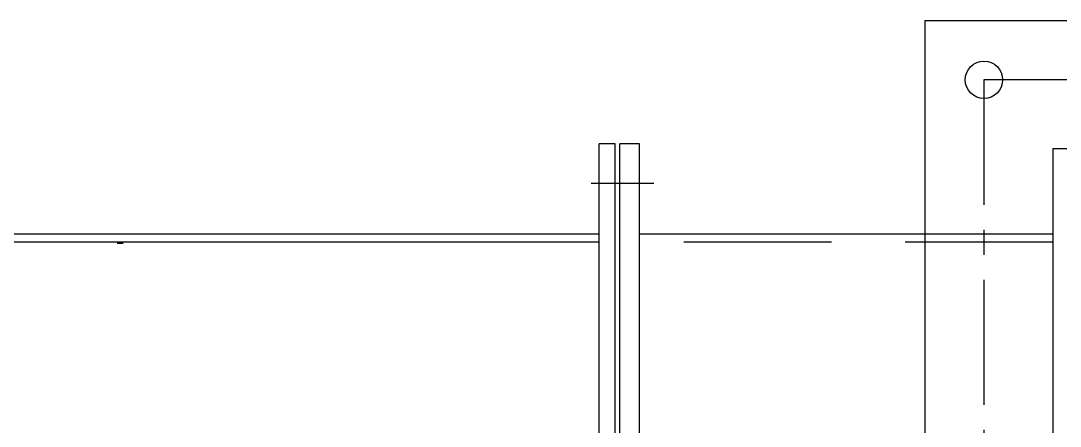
# Model space of a CAD drawing. Header units: millimetres. Extents: x 8981 to 59433, y 5244 to 14154.
# Drawn here: x 10318 to 10846, y 8802 to 9008 of the extents above; entities that cross this region are included whole.
import ezdxf

# ---------------------------------------------------------------- set-up
doc = ezdxf.new("R2010")
doc.units = ezdxf.units.MM
doc.linetypes.add('CENTERX2', pattern=[101.6, 63.5, -12.7, 12.7, -12.7])
doc.linetypes.add('F', pattern=[0.75, 0.5, -0.25])
for name, color, linetype in [('04', 2, 'Continuous'), ('3中心线层', 1, 'CENTERX2'), ('6细线层', 4, 'Continuous')]:
    doc.layers.add(name, color=color, linetype=linetype)
doc.layers.add('1实线层', color=7, linetype='Continuous', lineweight=30)

msp = doc.modelspace()

# ---------------------------------------------------------------- linework, layer by layer
at = {"layer": '04', "ltscale": 150}
msp.add_line((10612.067, 8895.065), (9992.067, 8895.065), dxfattribs=at)
at = {"layer": '04', "color": 2, "linetype": 'F', "ltscale": 150}
msp.add_line((10842.567, 8895.065), (10632.567, 8895.065), dxfattribs=at)
at = {"layer": '1实线层', "ltscale": 150}
for p, q in [((10612.067, 8105.065), (10612.067, 8945.065)), ((10620.067, 8945.065), (10612.067, 8945.065)), ((10620.067, 8105.065), (10620.067, 8945.065)), ((10622.567, 8105.065), (10622.567, 8945.065)), ((10632.567, 8945.065), (10622.567, 8945.065)), ((10632.567, 8105.065), (10632.567, 8945.065)), ((10612.067, 8899.065), (9988.067, 8899.065))]:
    msp.add_line(p, q, dxfattribs=at)
at = {"layer": '1实线层', "color": 7, "linetype": 'Continuous', "ltscale": 150}
for p, q in [((10842.567, 8899.065), (10632.567, 8899.065)), ((10367.067, 8894.565), (10370.067, 8894.565))]:
    msp.add_line(p, q, dxfattribs=at)
at = {"layer": '1实线层'}
for points in [[(10777.567, 8042.565), (12422.567, 8042.565), (12422.567, 9007.565), (10777.567, 9007.565)], [(10842.567, 8107.565), (12357.567, 8107.565), (12357.567, 8942.565), (10842.567, 8942.565)]]:
    msp.add_lwpolyline(points, close=True, dxfattribs=at)
msp.add_circle((10807.567, 8977.565), 9.5, dxfattribs=at)
at = {"layer": '3中心线层'}
msp.add_lwpolyline([(10807.567, 8072.565), (12392.567, 8072.565), (12392.567, 8977.565), (10807.567, 8977.565)], close=True, dxfattribs=at)
at = {"layer": '6细线层', "ltscale": 150}
msp.add_line((10607.992, 8925.065), (10639.708, 8925.065), dxfattribs=at)

doc.saveas('drawing.dxf')
